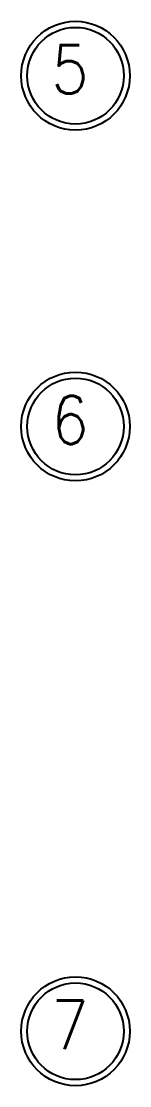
# Model space of a CAD drawing. Header units: millimetres. Extents: x 0 to 12169, y 6 to 10142.
# Drawn here: x 8434 to 8524, y 3836 to 4716 of the extents above; entities that cross this region are included whole.
import ezdxf

# ---------------------------------------------------------------- set-up
doc = ezdxf.new("R2010")
doc.units = ezdxf.units.MM
doc.header["$LTSCALE"] = 50
doc.header["$MEASUREMENT"] = 0
for name, color, linetype in [('10', 10, 'Continuous'), ('2', 4, 'Continuous'), ('DIM', 8, 'Continuous')]:
    doc.layers.add(name, color=color, linetype=linetype)
doc.styles.add('ROMANS', font='ROMANS.shx', dxfattribs={"width": 0.9})

msp = doc.modelspace()

# ---------------------------------------------------------------- linework, layer by layer
at = {"layer": '10'}
for centre in [(8479.45371, 4671.43785), (8479.45371, 4381.43785), (8479.45371, 3881.43785)]:
    msp.add_circle(centre, 40, dxfattribs=at)
at = {"layer": '2'}
for centre in [(8479.45371, 4671.43785), (8479.45371, 4381.43785), (8479.45371, 3881.43785)]:
    msp.add_circle(centre, 45, dxfattribs=at)

# ---------------------------------------------------------------- texts
at = {"layer": 'DIM', "style": 'ROMANS', "width": 0.9}
for s, p in [('5', (8459.45065, 4656.78318)), ('6', (8459.45065, 4366.78318)), ('7', (8459.45065, 3866.78318))]:
    msp.add_text(s, height=40, dxfattribs=at).set_placement(p)

doc.saveas('drawing.dxf')
